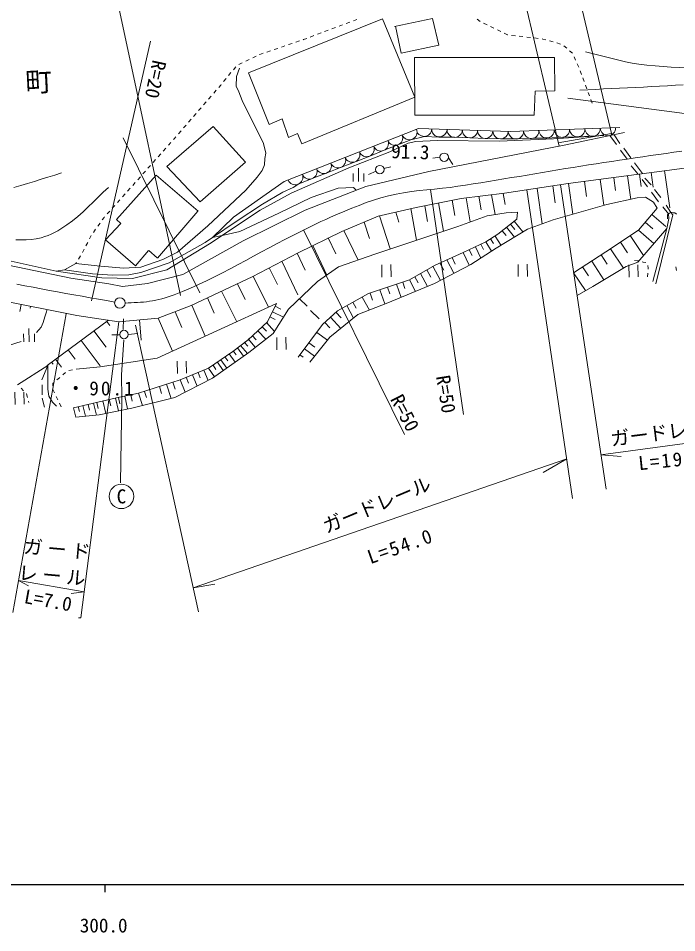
# Model space of a CAD drawing. Units: millimetres, scale not verified. Extents: x 40000 to 680000, y 20000 to 380000.
# Drawn here: x 356714 to 442558, y 198715 to 317968 of the extents above; entities that cross this region are included whole.
import ezdxf
from ezdxf.enums import TextEntityAlignment as Align

# ---------------------------------------------------------------- set-up
doc = ezdxf.new("R2010")
doc.units = ezdxf.units.MM
doc.header["$LTSCALE"] = 1000
doc.linetypes.add('CHAIN', pattern=[18.5, 12, -1.5, 3.5, -1.5])
for name, color, linetype, lineweight in [('M-BGD', 7, 'Continuous', 13), ('M-BMK', 2, 'Continuous', 13), ('M-STR-HTXT', 7, 'Continuous', 13), ('M-TTL-BAND', 7, 'Continuous', 25)]:
    doc.layers.add(name, color=color, linetype=linetype, lineweight=lineweight)
doc.styles.add('ＭＳ ゴシック', font='')
doc.styles.get('ＭＳ ゴシック').set_extended_font_data('MS Gothic')

# ---------------------------------------------------------------- blocks, each defined once
blk = doc.blocks.new('荒地')
at = {"color": 7, "linetype": 'Continuous', "lineweight": 13}
for p, q in [((-1, 0.25), (-1, -1.25)), ((0, -1.25), (0, 1.25)), ((1, 0.25), (1, -1.25))]:
    blk.add_line(p, q, dxfattribs=at)
blk = doc.blocks.new('田')
at = {"color": 7, "linetype": 'Continuous', "lineweight": 13}
for p, q in [((-0.75, 1), (-0.75, -1)), ((0.75, -1), (0.75, 1))]:
    blk.add_line(p, q, dxfattribs=at)
blk = doc.blocks.new('電力柱')
at = {"color": 7, "linetype": 'Continuous', "lineweight": 13}
blk.add_circle((0, 0), 0.5, dxfattribs=at)

msp = doc.modelspace()

# ---------------------------------------------------------------- linework, layer by layer
at = {"layer": 'M-BGD'}
for p, q in [((386716, 310857), (404195, 317905)), ((399932, 317470), (399464, 317294)), ((400868, 317824), (400400, 317647)), ((404195, 317905), (408394, 307681)), ((405783, 316912), (410706, 317944)), ((410706, 317944), (411540, 314451)), ((416942, 317568), (416523, 317840)), ((417834, 317117), (417386, 317339)), ((396190, 316057), (395722, 315880)), ((397126, 316410), (396658, 316234)), ((398061, 316764), (397593, 316587)), ((398997, 317117), (398529, 316940)), ((405880, 316932), (406617, 313418)), ((418731, 316674), (418283, 316896)), ((419627, 316231), (419179, 316452)), ((393378, 315013), (392905, 314852)), ((393880, 315184), (393851, 315174)), ((394319, 315350), (393880, 315184)), ((395255, 315703), (394787, 315527)), ((420500, 315799), (420075, 316009)), ((420526, 315797), (420500, 315799)), ((421520, 315686), (421023, 315741)), ((422514, 315576), (422017, 315631)), ((423507, 315458), (423011, 315517)), ((424500, 315338), (424004, 315398)), ((425125, 315263), (424996, 315279)), ((425481, 315161), (425125, 315263)), ((426442, 314886), (425962, 315024)), ((389591, 313724), (389118, 313563)), ((390538, 314047), (390065, 313885)), ((391485, 314369), (391011, 314208)), ((392431, 314691), (391958, 314530)), ((406617, 313418), (411540, 314451)), ((427404, 314610), (426923, 314748)), ((428217, 314063), (427841, 314393)), ((428968, 313403), (428592, 313733)), ((386823, 312582), (386373, 312364)), ((387724, 313017), (387273, 312800)), ((388222, 313258), (388174, 313235)), ((388645, 313402), (388222, 313258)), ((408364, 312862), (408404, 305319)), ((408364, 312862), (426632, 312862)), ((426667, 308495), (426632, 312862)), ((429381, 312496), (429181, 312954)), ((385071, 311650), (384754, 311264)), ((385574, 311447), (385177, 310395)), ((385923, 312146), (385473, 311929)), ((429782, 311580), (429582, 312038)), ((383802, 310104), (383485, 309717)), ((384437, 310877), (384119, 310490)), ((385177, 310395), (385137, 309104)), ((389416, 304108), (386716, 310857)), ((430147, 310649), (429971, 311117)), ((430500, 309714), (430323, 310181)), ((383101, 309249), (382843, 308951)), ((383168, 309331), (383101, 309249)), ((385137, 309104), (385455, 308390)), ((430852, 308778), (430676, 309246)), ((381860, 307818), (381533, 307440)), ((382515, 308573), (382188, 308195)), ((385455, 308390), (385912, 307238)), ((408394, 307681), (393704, 301607)), ((423967, 305319), (424126, 308456)), ((424126, 308456), (426667, 308495)), ((431205, 307842), (431028, 308310)), ((381205, 307062), (380878, 306684)), ((385912, 307238), (388671, 301640)), ((428374, 307553), (448050, 304960)), ((431557, 306906), (431381, 307374)), ((379895, 305551), (379568, 305173)), ((380550, 306306), (380223, 305929)), ((408404, 305319), (423967, 305319)), ((379240, 304795), (378913, 304417)), ((391123, 304862), (389416, 304108)), ((391957, 302441), (391123, 304862)), ((376076, 298629), (382111, 303870)), ((377930, 303284), (377603, 302906)), ((378585, 304040), (378258, 303662)), ((382111, 303870), (386319, 299185)), ((408893, 303593), (391385, 296685)), ((393108, 302957), (391957, 302441)), ((393704, 301607), (393108, 302957)), ((420923, 303196), (408893, 303593)), ((435137, 303713), (420923, 303196)), ((434071, 302928), (427120, 301737)), ((427895, 301410), (435750, 303074)), ((434071, 302928), (434116, 302727)), ((376614, 301778), (376282, 301404)), ((377026, 302241), (376947, 302151)), ((377275, 302528), (377026, 302241)), ((406416, 301564), (407913, 302131)), ((407546, 301689), (408551, 301890)), ((407913, 302131), (409676, 302538)), ((408551, 301890), (411323, 302011)), ((409676, 302538), (411544, 302483)), ((411323, 302011), (419438, 301930)), ((411544, 302483), (413608, 302453)), ((413608, 302453), (415662, 302357)), ((415662, 302357), (417646, 302292)), ((417646, 302292), (419689, 302242)), ((419438, 301930), (426509, 302252)), ((419689, 302242), (421678, 302242)), ((421678, 302242), (423807, 302322)), ((423807, 302322), (425640, 302352)), ((423843, 302327), (423807, 302322)), ((425640, 302352), (427725, 302448)), ((426509, 302252), (433058, 302694)), ((427725, 302448), (429652, 302512)), ((429652, 302512), (431394, 302577)), ((433847, 302664), (434688, 301515)), ((434389, 302774), (435150, 301659)), ((375950, 301030), (375618, 300657)), ((388671, 301640), (388969, 300370)), ((399792, 298475), (405136, 300564)), ((402560, 300007), (404418, 300750)), ((404418, 300750), (406416, 301564)), ((405136, 300564), (407546, 301689)), ((410251, 297966), (427895, 301410)), ((435225, 300759), (436086, 299609)), ((435668, 301017), (436593, 299764)), ((374621, 299536), (374289, 299162)), ((375286, 300283), (374953, 299909)), ((388869, 299675), (388810, 298861)), ((388969, 300370), (388869, 299675)), ((400752, 299304), (402560, 300007)), ((410757, 299732), (411694, 299865)), ((413378, 298918), (412786, 299771)), ((428405, 296406), (451814, 299540)), ((373957, 298788), (373625, 298414)), ((380443, 294024), (376076, 298629)), ((386319, 299185), (380443, 294024)), ((388810, 298861), (388512, 298127)), ((392280, 295141), (399792, 298475)), ((396990, 297812), (398929, 298586)), ((398929, 298586), (400752, 299304)), ((404392, 298372), (405284, 298602)), ((436613, 298729), (437509, 297664)), ((437051, 299127), (438096, 297744)), ((369498, 291737), (374689, 297526)), ((372628, 297293), (372296, 296920)), ((373293, 298041), (372960, 297667)), ((380159, 292802), (374689, 297526)), ((387877, 297253), (386368, 295566)), ((388512, 298127), (387877, 297253)), ((394077, 296682), (395253, 297165)), ((395253, 297165), (396990, 297812)), ((402009, 296031), (410251, 297966)), ((402391, 297598), (403353, 298024)), ((434363, 297176), (434595, 295510)), ((436145, 297423), (436575, 294326)), ((437694, 297638), (437916, 296038)), ((438076, 296948), (438752, 295992)), ((438414, 297137), (439220, 296231)), ((439243, 297853), (439506, 295958)), ((440969, 298096), (441646, 293237)), ((371298, 295800), (370965, 295427)), ((371964, 296546), (371632, 296172)), ((391385, 296685), (384755, 292040)), ((391225, 295281), (392531, 295884)), ((392531, 295884), (393309, 296376)), ((393309, 296376), (394077, 296682)), ((394115, 292936), (402009, 296031)), ((398422, 295802), (394889, 294581)), ((400407, 295901), (398422, 295802)), ((400754, 295539), (400407, 295901)), ((420124, 295168), (428405, 296406)), ((424378, 295790), (425019, 291170)), ((426424, 296110), (426732, 293889)), ((428472, 296415), (429026, 292426)), ((430524, 296690), (430796, 294727)), ((432581, 296928), (433046, 293583)), ((370631, 295055), (370298, 294682)), ((386368, 295566), (381425, 290921)), ((388262, 292931), (392280, 295141)), ((388533, 293714), (391225, 295281)), ((394889, 294581), (390680, 292536)), ((414475, 294471), (420124, 295168)), ((416759, 294753), (417063, 293007)), ((418423, 294958), (418872, 292376)), ((419948, 295137), (420200, 293690)), ((437384, 294548), (438496, 294627)), ((438496, 294627), (439528, 293992)), ((439270, 295296), (440185, 294052)), ((439678, 295644), (440474, 294609)), ((369297, 293565), (368964, 293192)), ((369964, 294310), (369631, 293937)), ((385138, 291445), (388533, 293714)), ((408593, 293311), (414475, 294471)), ((409704, 293530), (410061, 291482)), ((411499, 293884), (412140, 290199)), ((413293, 294238), (413637, 292261)), ((415095, 294548), (415641, 291413)), ((426466, 291689), (433434, 293694)), ((433434, 293694), (437384, 294548)), ((440020, 293213), (439528, 293992)), ((440732, 293366), (441479, 292470)), ((441170, 293594), (441777, 292639)), ((368630, 292819), (368297, 292447)), ((380126, 292793), (374845, 286679)), ((381633, 288552), (388262, 292931)), ((390680, 292536), (385578, 290164)), ((386028, 288950), (394115, 292936)), ((403640, 292150), (408593, 293311)), ((403818, 292191), (405207, 287889)), ((405937, 292672), (406351, 291388)), ((407914, 293151), (408632, 289026)), ((414004, 290823), (417855, 292212)), ((417855, 292212), (420317, 292609)), ((420317, 292609), (421786, 292689)), ((421717, 291783), (421786, 292689)), ((437558, 290354), (440020, 293213)), ((439305, 292382), (441133, 290808)), ((442053, 292335), (439824, 283355)), ((441339, 292341), (441479, 292470)), ((441339, 292122), (441339, 292341)), ((441479, 292470), (441628, 292569)), ((441511, 291853), (441479, 292470)), ((441628, 292569), (441777, 292639)), ((441777, 292639), (441907, 292639)), ((442053, 292335), (441777, 292639)), ((441907, 292639), (442116, 292609)), ((442116, 292609), (442334, 292599)), ((442334, 292599), (442474, 292480)), ((442474, 292480), (442514, 292430)), ((367374, 291267), (367084, 290860)), ((367895, 291998), (367664, 291674)), ((367963, 292074), (367895, 291998)), ((368088, 289068), (370088, 291211)), ((370088, 291211), (369498, 291737)), ((384755, 292040), (382015, 289360)), ((382015, 289360), (385138, 291445)), ((398881, 290176), (403640, 292150)), ((401804, 291388), (402487, 289271)), ((419256, 289798), (421717, 291783)), ((420879, 291107), (421434, 290430)), ((421374, 291506), (422498, 290113)), ((423092, 290478), (426466, 291689)), ((438432, 291368), (439444, 290496)), ((441251, 290553), (441511, 291853)), ((441369, 291793), (441339, 292122)), ((366794, 290452), (366504, 290045)), ((381425, 290921), (377475, 287447)), ((385578, 290164), (383692, 289708)), ((393193, 287390), (398881, 290176)), ((399167, 290295), (401027, 286441)), ((403205, 287210), (414004, 290823)), ((417668, 288806), (419256, 289798)), ((423092, 290478), (419018, 287972)), ((419820, 290253), (420303, 289655)), ((420385, 290709), (421406, 289442)), ((433310, 287495), (437558, 290354)), ((441251, 290553), (437479, 286146)), ((437558, 290354), (439586, 288608)), ((439442, 283657), (441251, 290553)), ((365764, 288745), (365537, 288299)), ((366217, 289636), (365991, 289190)), ((371980, 285699), (368084, 289064)), ((378173, 284539), (386028, 288950)), ((378288, 287146), (381061, 288733)), ((381061, 288733), (382015, 289360)), ((383692, 289708), (382015, 289360)), ((397127, 289317), (398125, 287250)), ((414730, 287416), (417668, 288806)), ((417668, 288806), (418431, 287584)), ((418279, 289187), (418660, 288577)), ((418889, 289569), (419653, 288348)), ((435213, 288776), (436124, 287393)), ((436493, 289637), (438221, 287013)), ((365310, 287853), (365084, 287408)), ((373681, 287670), (371980, 285699)), ((374839, 286708), (373715, 287679)), ((377475, 287447), (375549, 286514)), ((376089, 285177), (381633, 288552)), ((395095, 288322), (396950, 284478)), ((410958, 285749), (414730, 287416)), ((414730, 287416), (415514, 285757)), ((415521, 287790), (415880, 287031)), ((419018, 287972), (415722, 285868)), ((416312, 288165), (417010, 286690)), ((417041, 288509), (417368, 287816)), ((429118, 284793), (433310, 287495)), ((433934, 287915), (435607, 285375)), ((349656, 286938), (363547, 284075)), ((361654, 284985), (354606, 286544)), ((364826, 286979), (364568, 286551)), ((375549, 286514), (372671, 285501)), ((376370, 286071), (378288, 287146)), ((387195, 284256), (393193, 287390)), ((391059, 286275), (393168, 281902)), ((393063, 287327), (394135, 285106)), ((398480, 285542), (403205, 287210)), ((412581, 286466), (413518, 284708)), ((413266, 286769), (413655, 285889)), ((431472, 286310), (433073, 283880)), ((432707, 287107), (433512, 285885)), ((437489, 286331), (437060, 286382)), ((437553, 286309), (437489, 286331)), ((362745, 285184), (361654, 284985)), ((364234, 285998), (362745, 285184)), ((362745, 285184), (366396, 284645)), ((364310, 286123), (364234, 285998)), ((367013, 285700), (364234, 285998)), ((370448, 285362), (367013, 285700)), ((372671, 285501), (370448, 285362)), ((371589, 284012), (376089, 285177)), ((372704, 284816), (376370, 286071)), ((389434, 285426), (390511, 283247)), ((395741, 283637), (398480, 285542)), ((407702, 283843), (410958, 285749)), ((409976, 285174), (410487, 284214)), ((410783, 285646), (411778, 283780)), ((415722, 285868), (410998, 283366)), ((411677, 286066), (412185, 285112)), ((430295, 285552), (431077, 284365)), ((435970, 285590), (431643, 282969)), ((437479, 286146), (435970, 285590)), ((438185, 286171), (438036, 286189)), ((438533, 286137), (438185, 286171)), ((438842, 285395), (438786, 285731)), ((438836, 285236), (438842, 285395)), ((442425, 285536), (442436, 285572)), ((442539, 285088), (442425, 285536)), ((361666, 284976), (367612, 284133)), ((363547, 284075), (368500, 283340)), ((366396, 284645), (369018, 284464)), ((367612, 284133), (371589, 284012)), ((369018, 284464), (371117, 284514)), ((371117, 284514), (372704, 284816)), ((373569, 283378), (378173, 284539)), ((379263, 280503), (387195, 284256)), ((387318, 284320), (389315, 280280)), ((402382, 282056), (407702, 283843)), ((407702, 283843), (408501, 282345)), ((408435, 284272), (408871, 283455)), ((409168, 284701), (410080, 282991)), ((429118, 284793), (430659, 282455)), ((438742, 284241), (438804, 284737)), ((368500, 283340), (370318, 282991)), ((370318, 282991), (373569, 283378)), ((385275, 283347), (386288, 281298)), ((391930, 280024), (395741, 283637)), ((404865, 282900), (405161, 282017)), ((410998, 283366), (404884, 280865)), ((406042, 283285), (406616, 281574)), ((406846, 283555), (407124, 282725)), ((431643, 282969), (429566, 281810)), ((352680, 281548), (364366, 279226)), ((381394, 281511), (382254, 279505)), ((383229, 282379), (385202, 278391)), ((398333, 279833), (402382, 282056)), ((401563, 281606), (402492, 279914)), ((402592, 282126), (402898, 281213)), ((403871, 282553), (404490, 280709)), ((357091, 280655), (356917, 279726)), ((358318, 280425), (358268, 280159)), ((390401, 280778), (374838, 273632)), ((374968, 278839), (379263, 280503)), ((379332, 280535), (381065, 276491)), ((390401, 280778), (389195, 278395)), ((390217, 280414), (390960, 280038)), ((394379, 280443), (393389, 281402)), ((399538, 280495), (400432, 278866)), ((400352, 280942), (400776, 280170)), ((404884, 280865), (400993, 279317)), ((360168, 279031), (360327, 279567)), ((360327, 279567), (360485, 279997)), ((364366, 279226), (369834, 278401)), ((377151, 279685), (378028, 277638)), ((389856, 279702), (391280, 278982)), ((389949, 276847), (391930, 280024)), ((394828, 279880), (395923, 278755)), ((396387, 278046), (398333, 279833)), ((400993, 279317), (397340, 276379)), ((398133, 279650), (398829, 278892)), ((359712, 277682), (359970, 278297)), ((359970, 278297), (360168, 279031)), ((368481, 278605), (360485, 272699)), ((368254, 278437), (368658, 277889)), ((369834, 278401), (374968, 278839)), ((370440, 278764), (370401, 277395)), ((372526, 278631), (372750, 276005)), ((374968, 278839), (376811, 274538)), ((389195, 278395), (386694, 276053)), ((389066, 278274), (390131, 277137)), ((389526, 279049), (390208, 278703)), ((393211, 273758), (396387, 278046)), ((396667, 278303), (397318, 277594)), ((397400, 278976), (398747, 277510)), ((359096, 277007), (359712, 277682)), ((366581, 277202), (368155, 275071)), ((368919, 276672), (369947, 276684)), ((372293, 276870), (371043, 276731)), ((386793, 274385), (389949, 276847)), ((387944, 277224), (388995, 276102)), ((388505, 277749), (389054, 277163)), ((395618, 277007), (397014, 275973)), ((354749, 275061), (357091, 275835)), ((364909, 275967), (367380, 272622)), ((370459, 276021), (370150, 271455)), ((386694, 276053), (384669, 274504)), ((386184, 275711), (386633, 275189)), ((386687, 276143), (387618, 275061)), ((387228, 276608), (387711, 276047)), ((394616, 275656), (395382, 275088)), ((397340, 276379), (394720, 273123)), ((363237, 274731), (364134, 273518)), ((384669, 274504), (381532, 272360)), ((382049, 271030), (386793, 274385)), ((384750, 274612), (385139, 274068)), ((385298, 275004), (386094, 273891)), ((385681, 275278), (386579, 274234)), ((394030, 274863), (395339, 273893)), ((361045, 273112), (361244, 272843)), ((361565, 273496), (362333, 272457)), ((374838, 273632), (367374, 272520)), ((382675, 273141), (383444, 272017)), ((383101, 273432), (383888, 272331)), ((383651, 273826), (384046, 273274)), ((384202, 274220), (384994, 273113)), ((393443, 274071), (393862, 273760)), ((356607, 270151), (360554, 272690)), ((359795, 270837), (360554, 272690)), ((360526, 272728), (360554, 272690)), ((360554, 272690), (360550, 269606)), ((363298, 272025), (363790, 272114)), ((367374, 272520), (364277, 272202)), ((381532, 272360), (377800, 270812)), ((380891, 272094), (381457, 270728)), ((381532, 272360), (382314, 271218)), ((382104, 272751), (382491, 272184)), ((361757, 270796), (362098, 271075)), ((362098, 271075), (362142, 271115)), ((362510, 271453), (362878, 271792)), ((370150, 271455), (370227, 268437)), ((377800, 270812), (372401, 269065)), ((377145, 268529), (382049, 271030)), ((377800, 270812), (378468, 269204)), ((378605, 271145), (378925, 270373)), ((379409, 271479), (380024, 269997)), ((380150, 271787), (380445, 271075)), ((357072, 269736), (357409, 269367)), ((359835, 268871), (359835, 270182)), ((360550, 269606), (360689, 268673)), ((361208, 270048), (361225, 270360)), ((361427, 269104), (361210, 269555)), ((361225, 270360), (361370, 270479)), ((375112, 269942), (375399, 269056)), ((376031, 270239), (376626, 268401)), ((376874, 270512), (377169, 269602)), ((357746, 268997), (357771, 268971)), ((357771, 268971), (357898, 268525)), ((360153, 267244), (359815, 268415)), ((360689, 268673), (361185, 267919)), ((361741, 268455), (361645, 268654)), ((361862, 268204), (361741, 268455)), ((369503, 268469), (363924, 267179)), ((369393, 268444), (369779, 266774)), ((372401, 269065), (369503, 268469)), ((369789, 268528), (369957, 267708)), ((370227, 268437), (370034, 257371)), ((370601, 268695), (370946, 267021)), ((371399, 268859), (371564, 268054)), ((371508, 267139), (377145, 268529)), ((372401, 269065), (372912, 267485)), ((373177, 269316), (373439, 268505)), ((358035, 268044), (358088, 267859)), ((361185, 267919), (361681, 267363)), ((362297, 267303), (362079, 267753)), ((363924, 267179), (364207, 265957)), ((364536, 267320), (364686, 266668)), ((365147, 267462), (365467, 266076)), ((365840, 267622), (366011, 266882)), ((366533, 267782), (366897, 266210)), ((366943, 267877), (367131, 267066)), ((367279, 266246), (371508, 267139)), ((367756, 268065), (368133, 266438)), ((368575, 268255), (368763, 267439)), ((364207, 265957), (367279, 266246))]:
    msp.add_line(p, q, dxfattribs=at)
for points in [[(430676, 313579), (431545, 313373), (432412, 313155), (433278, 312932), (434145, 312712), (435013, 312501), (435884, 312306), (436760, 312134), (437641, 311993), (438685, 311860), (439731, 311754), (440780, 311669), (441830, 311603), (442882, 311552), (443935, 311512), (444989, 311479), (446043, 311450), (447097, 311421), (448150, 311388), (449203, 311348), (450255, 311296)], [(443422, 309295), (442383, 309233), (441344, 309173), (440305, 309115), (439266, 309059), (438227, 309005), (437187, 308953), (436148, 308901), (435109, 308850), (434069, 308799), (433030, 308747), (431990, 308695), (430951, 308642), (429912, 308588)], [(356154, 295903), (357043, 296156), (357928, 296420), (358812, 296692), (359694, 296969), (360576, 297247), (361458, 297522), (362342, 297792)], [(368456, 295896), (367787, 295276), (367130, 294641), (366478, 294000), (365823, 293362), (365159, 292736), (364478, 292131), (363774, 291556), (363039, 291021), (362651, 290761), (362255, 290510), (361852, 290269), (361441, 290043), (361021, 289836), (360593, 289650), (360157, 289489), (359711, 289357), (359064, 289218), (358409, 289128), (357748, 289078), (357081, 289059), (356413, 289063)]]:
    msp.add_lwpolyline(points, dxfattribs=at)
for centre, radius, start, end in [((407701, 303123), 1000, 201.5321, 21.5321), ((409620, 303552), 991, 183.58852, 359.11237), ((411610, 303504), 1000, 178.10974, 358.10974), ((413609, 303438), 1000, 178.10974, 358.10974), ((415608, 303372), 1000, 178.10974, 358.10974), ((417607, 303306), 1000, 178.10974, 358.10974), ((419606, 303240), 1000, 178.10974, 358.10974), ((421605, 303221), 1000, 180.78472, 2.11312), ((423604, 303294), 1000, 182.07966, 2.07966), ((425602, 303366), 1000, 182.07966, 2.07966), ((427601, 303439), 1000, 182.07966, 2.07966), ((429600, 303512), 1000, 182.07966, 2.07966), ((431598, 303584), 1000, 182.07966, 2.07966), ((433597, 303657), 1000, 182.07966, 2.07966), ((403980, 301655), 1000, 201.5321, 21.5321), ((405841, 302389), 1000, 201.5321, 21.5321), ((400260, 300187), 1000, 201.5321, 21.5321), ((402120, 300921), 1000, 201.5321, 21.5321), ((398399, 299453), 1000, 201.5321, 21.5321), ((394678, 297985), 1000, 201.5321, 21.5321), ((396539, 298719), 1000, 201.5321, 21.5321), ((392818, 297251), 1000, 201.5321, 21.5321)]:
    msp.add_arc(centre, radius, start, end, dxfattribs=at)
at = {"layer": 'M-BMK', "linetype": 'CHAIN'}
for points in [[(443206, 300649), (442192, 300503), (441178, 300356), (440164, 300209), (439150, 300061), (438136, 299912), (437123, 299762), (436109, 299612), (435096, 299460), (434083, 299308), (433070, 299154), (432057, 298999), (431054, 298844), (430051, 298685), (429049, 298524), (428048, 298360), (427046, 298195), (426045, 298027), (425044, 297859), (424043, 297691), (423042, 297521), (422041, 297353), (421040, 297184), (420039, 297017), (419038, 296851), (418036, 296688), (417034, 296526), (416032, 296367), (415029, 296211), (414025, 296059), (413019, 295922), (412008, 295806), (410996, 295702), (409983, 295601), (408971, 295493), (407962, 295371), (406958, 295224), (405960, 295043), (404971, 294820), (404001, 294556), (403041, 294255), (402091, 293924), (401148, 293568), (400211, 293193), (399280, 292806), (398352, 292411), (397426, 292015), (396801, 291741), (396181, 291455), (395566, 291160), (394953, 290859), (394343, 290553), (393733, 290246), (393123, 289939), (392511, 289635), (391480, 289118), (390454, 288588), (389433, 288047), (388415, 287499), (387399, 286947), (386383, 286394), (385367, 285843), (384348, 285298), (383325, 284761), (382297, 284236), (381263, 283726), (380221, 283233), (379170, 282763), (378108, 282316), (377034, 281897), (376642, 281757), (376246, 281628), (375847, 281510), (375444, 281402), (375039, 281304), (374632, 281216), (374223, 281136), (373813, 281065), (373420, 281009), (373026, 280968), (372631, 280938), (372235, 280915), (371838, 280898), (371441, 280881), (371045, 280862), (370649, 280837)], [(369288, 280958), (368224, 281148), (367159, 281337), (366094, 281525), (365029, 281713), (363964, 281902), (362900, 282092), (361836, 282285), (360772, 282481), (359710, 282681), (358648, 282885), (357587, 283094), (356527, 283309)]]:
    msp.add_lwpolyline(points, dxfattribs=at)
at = {"layer": 'M-BMK'}
msp.add_circle((369962, 280837), 686, dxfattribs=at)
at = {"layer": 'M-STR-HTXT'}
for p, q in [((425887, 337636), (434071, 302928)), ((367957, 328228), (377868, 281806)), ((421650, 324906), (427222, 301303)), ((373949, 314972), (366279, 281124)), ((370400, 302386), (380402, 282149)), ((427396, 296255), (433360, 256568)), ((414748, 266299), (410453, 295629)), ((428988, 255329), (423032, 295603)), ((393892, 290367), (407048, 263707)), ((362947, 279407), (355982, 240481)), ((364881, 239784), (369834, 278401)), ((380194, 240568), (371991, 277965)), ((432687, 261050), (450879, 263489)), ((379506, 243707), (428221, 260516)), ((428221, 260516), (425147, 258725)), ((432687, 261050), (435334, 260824)), ((356725, 244637), (365314, 243156)), ((356725, 244637), (358032, 243963)), ((379506, 243707), (382332, 244166)), ((365314, 243156), (363624, 242957)), ((364572, 239784), (364881, 239784))]:
    msp.add_line(p, q, dxfattribs=at)
msp.add_circle((370161, 255621), 1600, dxfattribs=at)
at = {"layer": 'M-TTL-BAND'}
for p, q in [((40000, 205000), (579000, 205000)), ((368000, 205000), (368000, 204000))]:
    msp.add_line(p, q, dxfattribs=at)

# ---------------------------------------------------------------- block references
at = {"layer": 'M-BGD', "rotation": 1.10932}
for name, p, xscale, yscale in [('電力柱', (412243, 299842), 1100, 1100), ('荒地', (401070, 297552), 700, 700), ('電力柱', (403858, 298240), 1100, 1100), ('田', (404715, 285028), 800, 800), ('田', (422482, 285087), 800, 800), ('田', (436923, 285018), 800, 800), ('荒地', (358113, 276649), 700, 700), ('電力柱', (370495, 276732), 1100, 1100), ('田', (391018, 275559), 800, 800), ('田', (378035, 272462), 800, 800), ('田', (356874, 268412), 800, 800)]:
    msp.add_blockref(name, p, dxfattribs=dict(at, xscale=xscale, yscale=yscale))

# ---------------------------------------------------------------- texts
at = {"layer": 'M-BGD', "style": 'ＭＳ ゴシック'}
msp.add_text('91.3', height=1833, rotation=358.113, dxfattribs=at).set_placement((407784, 299099), align=Align.BOTTOM_CENTER)
at = {"layer": 'M-BGD', "attachment_point": 8, "style": 'ＭＳ ゴシック'}
for s, insert, char_height, rotation in [('\\T1.3;石\\~町', (356568, 307978), 2566, 3.035), ('\\T1.21;・90.1', (367477, 268761), 1833, 359.749)]:
    msp.add_mtext(s, dxfattribs=dict(at, insert=insert, char_height=char_height, rotation=rotation))
at = {"layer": 'M-STR-HTXT', "style": 'ＭＳ ゴシック'}
for s, rotation, p in [('R=20', 258.028, (373185, 310309)), ('R=50', 279.298, (411030, 268711)), ('R=50', 297.371, (405822, 265832))]:
    msp.add_text(s, height=1833, rotation=rotation, dxfattribs=at).set_placement(p, align=Align.BOTTOM_CENTER)
for s, rotation, p in [('ガードレール', 7.23, (434116, 261640)), ('ガードレール', 22.766, (397099, 250275)), ('L=7.0', 349.764, (357282, 241174))]:
    msp.add_text(s, height=1833, rotation=rotation, dxfattribs=at).set_placement(p, align=Align.BOTTOM_LEFT)
msp.add_text('C', height=1833, rotation=359.865, dxfattribs=at).set_placement((370161, 255621), align=Align.MIDDLE_CENTER)
at = {"layer": 'M-STR-HTXT', "char_height": 1833, "style": 'ＭＳ ゴシック'}
for s, insert, attachment_point, rotation in [('\\T1.2;L=19.0', (442124, 259450), 8, 5.825), ('\\T1.2;L=54.0', (406865, 248240), 8, 19.459), ('\\T1.25;ガード', (357319, 248123), 7, 354.905), ('\\T1.25;レール', (356663, 244731), 7, 354.905)]:
    msp.add_mtext(s, dxfattribs=dict(at, insert=insert, attachment_point=attachment_point, rotation=rotation))
at = {"layer": 'M-TTL-BAND', "style": 'ＭＳ ゴシック'}
msp.add_text('300.0', height=1833, dxfattribs=at).set_placement((367844, 198195), align=Align.BOTTOM_CENTER)

doc.saveas('drawing.dxf')
